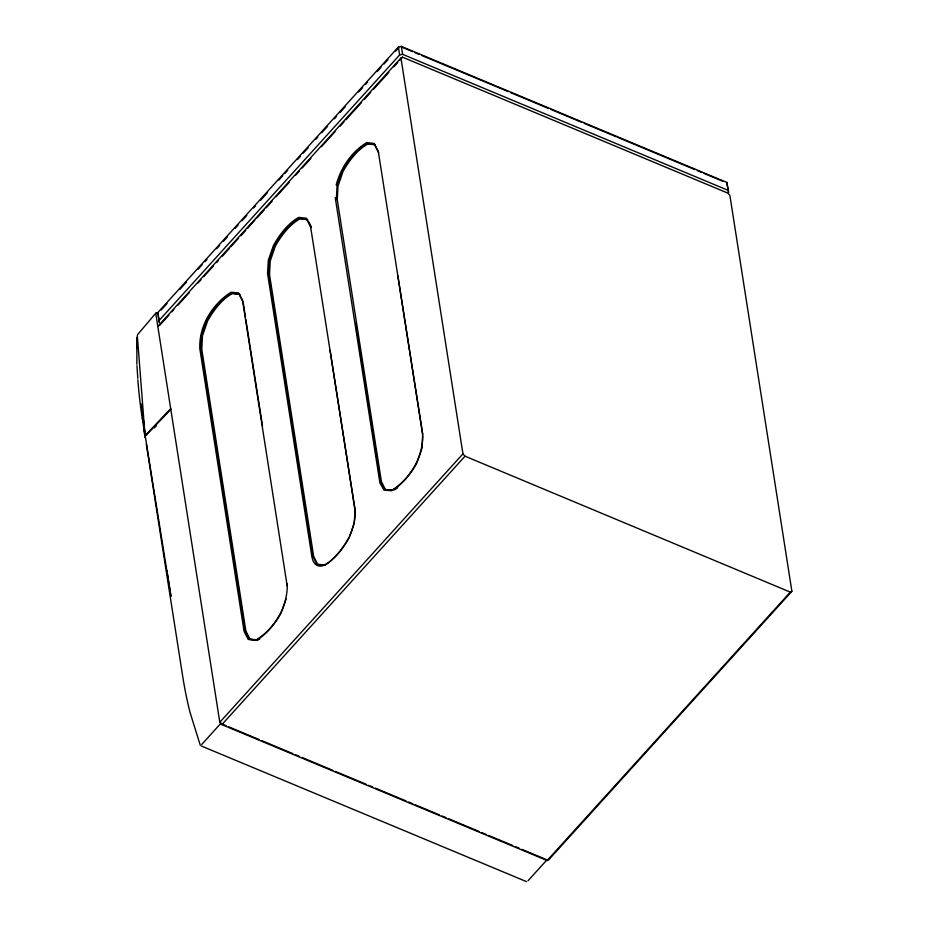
<?xml version="1.0" encoding="UTF-8"?>
<svg xmlns="http://www.w3.org/2000/svg" width="928" height="928" viewBox="0 0 928 928"><rect width="100%" height="100%" fill="white"/><g stroke="black" fill="none" stroke-linecap="round" stroke-linejoin="round"><path stroke-width="1.39" d="M136.81 337.606L136.88 364.31M136.776 348.22L137.321 335.658L145.151 436.984L142.332 418.54M336.365 199.508L337.05 185.855L342.13 171.065A54.346 25.346 -67.3 0 1 367.001 143.62L374.529 144.478L378.659 152.818M354.322 522.8L354.937 510.504M422.681 435.719L422.066 448.004L417.438 461.448M157.679 312.956L156.542 312.678L155.869 313.954L219.808 722.274L221.873 724.617L547.16 860.546L548.738 859.734L791.886 591.31L729.895 195.448L727.819 193.117L402.543 57.188L400.954 58L157.818 326.424M287.251 583.932C287.877 606.634 274.723 628.476 255.676 640.355L248.217 639.462L244.087 631.365L199.81 348.58C198.87 325.937 212.21 304.256 231.002 292.239L238.438 292.854L242.428 299.779L287.204 586.02M281.95 611.03L286.114 598.931M349.694 536.245L353.858 524.134M336.18 184.985C340.738 167.794 351.387 151.937 366.699 142.587L374.17 143.457L378.311 151.508L422.75 434.35M170.822 409.399L145.255 436.195L145.244 437.622M137.588 334.59L155.939 313.014M158.41 316.146L159.442 322.747L157.667 312.759L398.39 47.003L401.348 46.4L726.798 182.398L728.573 192.386L726.798 182.398M161.217 309.952L167.063 303.514M179.707 289.548L186.516 282.031M198.186 269.143L202.084 264.851M204.995 261.626L206.944 259.48M216.676 248.739L219.588 245.526M223.486 241.222L227.372 236.93M235.155 228.334L238.078 225.11M241.964 220.818L246.825 215.447M253.634 207.93L255.583 205.784M260.443 200.413L267.252 192.896M278.934 180.009L282.82 175.717M284.768 173.571L287.692 170.346M297.412 159.604L300.336 156.38M303.247 153.155L308.119 147.796M315.903 139.2L317.84 137.054M321.738 132.75L327.572 126.301M334.393 118.784L336.342 116.638M340.228 112.334L345.1 106.964M358.718 91.918L362.616 87.626M365.539 84.402L367.488 82.256M377.22 71.502L381.106 67.21M384.03 63.986L387.927 59.682M395.711 51.086L398.622 47.862M158.908 320.682L399.632 54.938L402.59 54.323L728.039 190.321M159.396 325.612L168.896 315.218M171.935 311.762L173.872 309.627M177.724 305.37L189.3 292.587M197.989 283.005L200.993 279.769M203.777 276.614L213.428 265.965M216.56 262.589L218.509 260.443M222.395 256.151L229.204 248.634M230.794 246.79L238.508 238.264M240.874 235.747L245.746 230.376M247.683 228.23L249.632 226.072M250.096 225.481L254.922 220.156M256.847 218.022L264.225 209.972M266.174 207.826L272.287 200.982M276.138 196.724L289.524 182.05M295.44 175.415L299.303 171.158M302.192 167.968L310.88 158.375M321.494 146.659L334.996 131.753M340.112 126.185L344.01 121.893M345.958 119.735L361.526 102.544M364.449 99.319L370.701 92.336M373.59 89.146L388.786 72.465M393.855 66.77L397.718 62.512M399.643 60.378L402.543 57.188M219.808 722.274L462.944 453.85L400.954 58M201.736 744.465L220.852 723.353L226.049 725.719M221.873 724.617L465.021 456.193L790.308 592.122L791.886 591.31M527.997 880.788L547.114 859.688M547.16 860.546L790.308 592.122M145.151 435.557L143.341 420.036L145.151 435.557L170.706 408.645M154.408 427.866L156.38 425.79M375.446 144.849L367.917 143.991A54.346 25.346 -67.3 0 0 343.047 171.448L337.966 186.238L337.282 199.891L381.373 481.423L385.491 489.775L391.778 490.483M307.702 219.646L300.162 218.788A54.346 25.346 -67.3 0 0 275.303 246.233L270.222 261.023L269.538 274.676L313.629 556.208L317.747 564.56L325.287 565.419M239.958 294.431L232.418 293.573A54.346 25.346 -67.3 0 0 207.559 321.018L202.478 335.808L201.794 349.462L245.874 630.994L250.003 639.346L255.026 639.914M526.431 881.6L201.306 745.984M401.917 47.189L412.542 51.632M415.199 52.745L419.178 54.404M421.834 55.518L508.161 91.582M510.829 92.707L548.228 108.332M550.896 109.446L581.612 122.287M584.292 123.401L616.343 136.799M617.665 137.344L694.701 169.534M697.357 170.648L701.336 172.306M703.992 173.42L722.587 181.192M228.717 726.833L259.376 739.651M262.044 740.764L292.703 753.571M295.371 754.684L299.373 756.355M302.029 757.468L332.7 770.286M335.356 771.4L366.026 784.206M368.683 785.32L372.685 786.99M375.353 788.116L406.012 800.922M408.68 802.036L412.682 803.706M415.35 804.82L439.338 814.854M442.006 815.967L446.008 817.638M448.676 818.751L479.335 831.558M482.003 832.671L485.994 834.342M488.662 835.455L512.662 845.489M515.33 846.603L519.32 848.273M521.988 849.387L545.989 859.409M462.944 453.85L465.021 456.193M220.852 723.353L219.669 721.311M200.274 745.23L190.031 712.402A598.282 279.073 -67.3 0 1 182.561 675.468L146.346 444.234M308.885 222.024L311.24 226.803M310.915 227.604L306.785 219.263L299.257 218.405A54.346 25.346 -67.3 0 0 274.386 245.85L269.306 260.64L268.621 274.294L312.713 555.826L316.831 564.178L324.371 565.036A54.346 25.346 -67.3 0 0 339.961 551.441M157.667 312.759L158.201 314.824M145.255 436.195L170.972 596.449L166.947 570.755L167.005 571.416M401.348 46.4L402.59 54.323M398.39 47.003L399.632 54.938M355.702 323.002L380.457 481.04L384.575 489.392L392.115 490.251A54.346 25.346 -67.3 0 0 416.985 462.794M354.995 509.136L310.474 225.991L306.344 218.184L298.862 217.407A55.17 25.729 -67.3 0 0 273.424 245.502L268.354 260.118L267.542 273.435L311.901 556.8A31.274 14.581 -67.3 0 0 332.642 558.992A55.1 25.706 -67.3 0 0 348.998 537.393A31.25 14.581 -67.3 0 0 354.879 509.472L330.066 350.378M245.398 316.587L243.171 302.4L239.041 294.048L231.513 293.19A54.346 25.346 -67.3 0 0 206.642 320.636L201.562 335.426L200.877 349.079L244.969 630.611L249.087 638.963L256.627 639.821A54.346 25.346 -67.3 0 0 281.486 612.376M245.839 319.429L262.508 425.894M397.81 275.593L422.6 434.327C423.551 456.994 410.188 478.697 391.384 490.703L383.937 490.054L379.912 482.931L335.228 197.525M140.998 403.587L142.854 417.136L142.564 414.851M144.165 430.511L144.803 436.299M136.973 365.713L137.785 378.369M259.84 638.893A54.346 25.346 -67.3 0 1 257.543 640.204M397.671 487.734A54.346 25.346 -67.3 0 1 394.168 490.007M349.23 537.59A54.346 25.346 -67.3 0 1 340.831 550.362M142.274 418.598A630.24 293.979 -67.3 0 1 137.831 379.819"/></g></svg>
